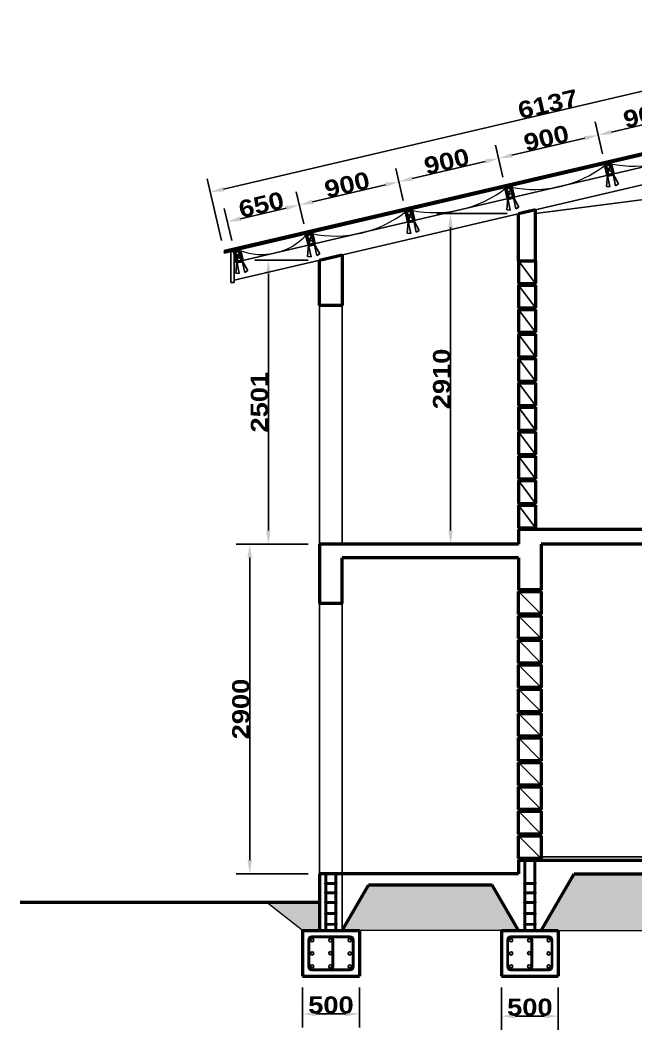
# Model space of a CAD drawing. Header units: metres. Extents: x -375439 to -92892, y 227570 to 490033.
# Drawn here: x -106572 to -101157, y 236921 to 245807 of the extents above; entities that cross this region are included whole.
import ezdxf

# ---------------------------------------------------------------- set-up
doc = ezdxf.new("R2010")
doc.units = ezdxf.units.M
doc.header["$MEASUREMENT"] = 0
doc.layers.add('.18', color=7, linetype='Continuous')
doc.layers.add('.20', color=7, linetype='Continuous')
doc.layers.add('.50', color=7, linetype='Continuous', lineweight=50)
doc.layers.add('fine line', color=8, linetype='Continuous', lineweight=9)
doc.styles.get("Standard").update_dxf_attribs({"font": ''})
doc.styles.get('Standard').set_extended_font_data('Arial Black')
doc.dimstyles.new('DIN', dxfattribs={"dimtxt": 150, "dimasz": 120, "dimexe": 120, "dimexo": 100, "dimtad": 1, "dimdec": 0, "dimdsep": 46, "dimtxsty": 'Standard', "dimcen": 2.5, "dimadec": 0, "dimazin": 0, "dimtfac": 1, "dimtdec": 0, "dimtmove": 0, "dimatfit": 3, "dimfxl": 1, "dimtvp": 1, "dimtolj": 1, "dimtzin": 0, "dimarcsym": 0})
pattern_1 = [(45, (-1750, 6e-11), (-8.83883476, 8.83883476), [])]

# ---------------------------------------------------------------- blocks, each defined once
blk = doc.blocks.new('*D180')
at = {"layer": '.18', "color": 0, "lineweight": -2}
for p, q in [((-104038.6, 241194.4), (-104673, 241194.4)), ((-104553, 241074.4), (-104553, 238414.4)), ((-104038.6, 238294.4), (-104673, 238294.4))]:
    blk.add_line(p, q, dxfattribs=at)
at = {"layer": '.18', "color": 0}
for points in [[(-104573, 241074.4), (-104533, 241074.4), (-104553, 241194.4)], [(-104573, 238414.4), (-104533, 238414.4), (-104553, 238294.4)]]:
    blk.add_solid(points, dxfattribs=at)
at = {"layer": 'Defpoints', "color": 0}
for p in [(-103938.6, 241194.4), (-104553, 238294.4), (-103938.6, 238294.4)]:
    blk.add_point(p, dxfattribs=at)
at = {"layer": '.18', "color": 0, "insert": (-104631.2, 239744.4), "char_height": 150, "attachment_point": 5, "rotation": 90}
blk.add_mtext('\\A1;2900', dxfattribs=at)
blk = doc.blocks.new('*D181')
at = {"layer": '.18', "color": 0, "lineweight": -2}
for p, q in [((-104038.6, 243695.3), (-104509.3, 243695.3)), ((-104389.3, 243575.3), (-104389.3, 241314.4)), ((-104038.6, 241194.4), (-104509.3, 241194.4))]:
    blk.add_line(p, q, dxfattribs=at)
at = {"layer": '.18', "color": 0}
for points in [[(-104409.3, 243575.3), (-104369.3, 243575.3), (-104389.3, 243695.3)], [(-104409.3, 241314.4), (-104369.3, 241314.4), (-104389.3, 241194.4)]]:
    blk.add_solid(points, dxfattribs=at)
at = {"layer": 'Defpoints', "color": 0}
for p in [(-103938.6, 243695.3), (-104389.3, 241194.4), (-103938.6, 241194.4)]:
    blk.add_point(p, dxfattribs=at)
at = {"layer": '.18', "color": 0, "insert": (-104467.5, 242444.8), "char_height": 150, "attachment_point": 5, "rotation": 90}
blk.add_mtext('\\A1;2501', dxfattribs=at)
blk = doc.blocks.new('*D182')
at = {"layer": '.18', "color": 0, "lineweight": -2}
for p, q in [((-102288.6, 244104.4), (-102906.4, 244104.4)), ((-102786.4, 243984.4), (-102786.4, 241314.4)), ((-102288.6, 241194.4), (-102906.4, 241194.4))]:
    blk.add_line(p, q, dxfattribs=at)
at = {"layer": '.18', "color": 0}
for points in [[(-102806.4, 243984.4), (-102766.4, 243984.4), (-102786.4, 244104.4)], [(-102806.4, 241314.4), (-102766.4, 241314.4), (-102786.4, 241194.4)]]:
    blk.add_solid(points, dxfattribs=at)
at = {"layer": 'Defpoints', "color": 0}
for p in [(-102188.6, 244104.4), (-102786.4, 241194.4), (-102188.6, 241194.4)]:
    blk.add_point(p, dxfattribs=at)
at = {"layer": '.18', "color": 0, "insert": (-102864.6, 242649.4), "char_height": 150, "attachment_point": 5, "rotation": 90}
blk.add_mtext('\\A1;2910', dxfattribs=at)
blk = doc.blocks.new('*D183')
at = {"layer": '.18', "color": 0, "lineweight": -2}
for p, q in [((-98824.9, 245265.5), (-98951.4, 245806.8)), ((-104782.8, 244320.5), (-99040.9, 245662.7)), ((-104800.4, 243868.7), (-104926.9, 244410))]:
    blk.add_line(p, q, dxfattribs=at)
at = {"layer": '.18', "color": 0}
for points in [[(-99045.5, 245682.1), (-99036.4, 245643.2), (-98924.1, 245690)], [(-104787.3, 244339.9), (-104778.2, 244301), (-104899.6, 244293.1)]]:
    blk.add_solid(points, dxfattribs=at)
at = {"layer": 'Defpoints', "color": 0}
for p in [(-98924.1, 245690), (-98802.1, 245168.1), (-104777.6, 243771.3)]:
    blk.add_point(p, dxfattribs=at)
at = {"layer": '.18', "color": 0, "insert": (-101929.6, 245067.7), "char_height": 150, "attachment_point": 5, "rotation": 13.1572}
blk.add_mtext('\\A1;6137', dxfattribs=at)
blk = doc.blocks.new('*D184')
at = {"layer": '.18', "color": 0, "lineweight": -2}
for p, q in [((-104078.4, 244015), (-104144.4, 244297.3)), ((-104711.4, 243867.1), (-104777.3, 244149.3)), ((-104633.2, 244059.8), (-104233.9, 244153.1))]:
    blk.add_line(p, q, dxfattribs=at)
at = {"layer": '.18', "color": 0}
for points in [[(-104238.5, 244172.6), (-104229.4, 244133.6), (-104117.1, 244180.4)], [(-104637.7, 244079.3), (-104628.6, 244040.3), (-104750, 244032.5)]]:
    blk.add_solid(points, dxfattribs=at)
at = {"layer": 'Defpoints', "color": 0}
for p in [(-104117.1, 244180.4), (-104055.7, 243917.7), (-104688.6, 243769.7)]:
    blk.add_point(p, dxfattribs=at)
at = {"layer": '.18', "color": 0, "insert": (-104451.3, 244182.6), "char_height": 150, "attachment_point": 5, "rotation": 13.1572}
blk.add_mtext('\\A1;650', dxfattribs=at)
blk = doc.blocks.new('*D185')
at = {"layer": '.18', "color": 0, "lineweight": -2}
for p, q in [((-103202, 244219.9), (-103268, 244502.1)), ((-104000.2, 244207.8), (-103357.6, 244358)), ((-104078.4, 244015), (-104144.4, 244297.3))]:
    blk.add_line(p, q, dxfattribs=at)
at = {"layer": '.18', "color": 0}
for points in [[(-103362.1, 244377.5), (-103353, 244338.5), (-103240.7, 244385.3)], [(-104004.8, 244227.2), (-103995.7, 244188.3), (-104117.1, 244180.4)]]:
    blk.add_solid(points, dxfattribs=at)
at = {"layer": 'Defpoints', "color": 0}
for p in [(-103240.7, 244385.3), (-103179.3, 244122.5), (-104055.7, 243917.7)]:
    blk.add_point(p, dxfattribs=at)
at = {"layer": '.18', "color": 0, "insert": (-103696.7, 244359), "char_height": 150, "attachment_point": 5, "rotation": 13.1572}
blk.add_mtext('\\A1;900', dxfattribs=at)
blk = doc.blocks.new('*D186')
at = {"layer": '.18', "color": 0, "lineweight": -2}
for p, q in [((-102325.7, 244424.8), (-102391.6, 244707)), ((-103123.9, 244412.6), (-102481.2, 244562.8)), ((-103202, 244219.9), (-103268, 244502.1))]:
    blk.add_line(p, q, dxfattribs=at)
at = {"layer": '.18', "color": 0}
for points in [[(-102485.7, 244582.3), (-102476.6, 244543.4), (-102364.3, 244590.2)], [(-103128.4, 244432.1), (-103119.3, 244393.1), (-103240.7, 244385.3)]]:
    blk.add_solid(points, dxfattribs=at)
at = {"layer": 'Defpoints', "color": 0}
for p in [(-102364.3, 244590.2), (-102302.9, 244327.4), (-103179.3, 244122.5)]:
    blk.add_point(p, dxfattribs=at)
at = {"layer": '.18', "color": 0, "insert": (-102820.3, 244563.9), "char_height": 150, "attachment_point": 5, "rotation": 13.1572}
blk.add_mtext('\\A1;900', dxfattribs=at)
blk = doc.blocks.new('*D187')
at = {"layer": '.18', "color": 0, "lineweight": -2}
for p, q in [((-101449.3, 244629.6), (-101515.3, 244911.9)), ((-102247.5, 244617.5), (-101604.8, 244767.7)), ((-102325.7, 244424.8), (-102391.6, 244707))]:
    blk.add_line(p, q, dxfattribs=at)
at = {"layer": '.18', "color": 0}
for points in [[(-101609.4, 244787.2), (-101600.3, 244748.2), (-101488, 244795)], [(-102252, 244636.9), (-102242.9, 244598), (-102364.3, 244590.2)]]:
    blk.add_solid(points, dxfattribs=at)
at = {"layer": 'Defpoints', "color": 0}
for p in [(-101488, 244795), (-101426.5, 244532.2), (-102302.9, 244327.4)]:
    blk.add_point(p, dxfattribs=at)
at = {"layer": '.18', "color": 0, "insert": (-101943.9, 244768.7), "char_height": 150, "attachment_point": 5, "rotation": 13.1572}
blk.add_mtext('\\A1;900', dxfattribs=at)
blk = doc.blocks.new('*D188')
at = {"layer": '.18', "color": 0, "lineweight": -2}
for p, q in [((-100572.9, 244834.5), (-100638.9, 245116.7)), ((-101449.3, 244629.6), (-101515.3, 244911.9)), ((-101371.1, 244822.3), (-100728.4, 244972.6))]:
    blk.add_line(p, q, dxfattribs=at)
at = {"layer": '.18', "color": 0}
for points in [[(-100733, 244992), (-100723.9, 244953.1), (-100611.6, 244999.9)], [(-101375.7, 244841.8), (-101366.6, 244802.9), (-101488, 244795)]]:
    blk.add_solid(points, dxfattribs=at)
at = {"layer": 'Defpoints', "color": 0}
for p in [(-100611.6, 244999.9), (-100550.2, 244737.1), (-101426.5, 244532.2)]:
    blk.add_point(p, dxfattribs=at)
at = {"layer": '.18', "color": 0, "insert": (-101067.6, 244973.6), "char_height": 150, "attachment_point": 5, "rotation": 13.1572}
blk.add_mtext('\\A1;900', dxfattribs=at)
blk = doc.blocks.new('*D192')
at = {"layer": '.18', "color": 0, "lineweight": -2}
for p, q in [((-104088.6, 237294.4), (-104088.6, 236941)), ((-103588.6, 237294.4), (-103588.6, 236941)), ((-103968.6, 237061), (-103708.6, 237061))]:
    blk.add_line(p, q, dxfattribs=at)
at = {"layer": '.18', "color": 0}
for points in [[(-103968.6, 237081), (-103968.6, 237041), (-104088.6, 237061)], [(-103708.6, 237081), (-103708.6, 237041), (-103588.6, 237061)]]:
    blk.add_solid(points, dxfattribs=at)
at = {"layer": 'Defpoints', "color": 0}
for p in [(-104088.6, 237394.4), (-103588.6, 237394.4), (-103588.6, 237061)]:
    blk.add_point(p, dxfattribs=at)
at = {"layer": '.18', "color": 0, "insert": (-103838.6, 237139.2), "char_height": 150, "attachment_point": 5}
blk.add_mtext('\\A1;500', dxfattribs=at)
blk = doc.blocks.new('*D193')
at = {"layer": '.18', "color": 0, "lineweight": -2}
for p, q in [((-102338.6, 237294.4), (-102338.6, 236921.2)), ((-101838.6, 237294.4), (-101838.6, 236921.2)), ((-102218.6, 237041.2), (-101958.6, 237041.2))]:
    blk.add_line(p, q, dxfattribs=at)
at = {"layer": '.18', "color": 0}
for points in [[(-102218.6, 237061.2), (-102218.6, 237021.2), (-102338.6, 237041.2)], [(-101958.6, 237061.2), (-101958.6, 237021.2), (-101838.6, 237041.2)]]:
    blk.add_solid(points, dxfattribs=at)
at = {"layer": 'Defpoints', "color": 0}
for p in [(-102338.6, 237394.4), (-101838.6, 237394.4), (-101838.6, 237041.2)]:
    blk.add_point(p, dxfattribs=at)
at = {"layer": '.18', "color": 0, "insert": (-102088.6, 237119.4), "char_height": 150, "attachment_point": 5}
blk.add_mtext('\\A1;500', dxfattribs=at)

msp = doc.modelspace()

# ---------------------------------------------------------------- hatches: boundary and pattern name
at = {"layer": '.18'}
h = msp.add_hatch(dxfattribs=at)
h.set_pattern_fill('GRAVEL', color=256, scale=500, style=0)
h.set_pattern_definition([(228.0128, (360, 500), (-3999.999116, -4500.000671), [67.268, -6659.544]), (184.9697, (315, 450), (6000.0005258, 499.9956535), [115.434, -11427.9625]), (132.5104, (200, 440), (4999.995359, -5500.004337), [81.394, -8058.016]), (267.2737, (5, 315), (499.9980089, 10000.0001475), [105.119, -10406.779]), (292.8337, (0, 210), (-2500.0049527, 5999.998206), [103.0775, -10204.6865]), (357.2737, (40, 115), (-10000.0001475, 499.9980089), [105.119, -10406.779]), (37.6942, (145, 110), (-6500.0036728, -4999.9952026), [139.0145, -13762.4245]), (72.2553, (255, 195), (3500.0053814, 10999.9981156), [131.244, -12993.1605]), (121.4296, (295, 320), (-4000.004117, 6499.9975182), [105.475, -10442.0365]), (175.2364, (240, 410), (5500.000473, -499.995766), [120.416, -5900.3815]), (222.3974, (120, 420), (-6000.0036755, -5499.996041), [155.724, -15416.6875]), (138.8141, (500, 310), (-3500.001473, 2999.998657), [53.1505, -5261.922]), (171.4692, (460, 345), (6499.9991424, -1000.003955), [101.1185, -10010.7555]), (225, (360, 360), (-6e-14, -500.00015), [70.7105, -636.396]), (203.1986, (325, 420), (2499.999865, 1000.000663), [38.079, -3769.8075]), (291.8014, (290, 405), (-499.999955, 1500.000137), [53.8515, -2638.731]), (30.9638, (310, 355), (1499.99901, 1000.001242), [87.4645, -2828.0115]), (161.5651, (385, 400), (1000.00022, -499.9992), [63.2455, -1517.8935]), (16.3895, (0, 405), (5000.0010992, 1499.996355), [88.6, -8771.4225]), (70.3462, (85, 430), (-1999.9976237, -5500.001068), [74.3305, -7358.704]), (293.1986, (385, 500), (-1000.000663, 2499.999865), [76.1575, -3731.729]), (343.6105, (415, 430), (-5000.0010992, 1499.996355), [88.6, -8771.4225]), (339.444, (0, 95), (-2500.000922, 999.997998), [85.44, -4186.562]), (294.7751, (80, 65), (-2499.9960946, 5500.001711), [71.589, -7087.3215]), (66.8014, (390, 0), (1000.000663, 2499.999865), [76.1575, -3731.729]), (17.354, (420, 70), (-6500.0010095, -1999.997251), [83.8155, -8297.712]), (69.444, (145, 0), (-999.997998, -2500.000922), [42.72, -4229.282]), (101.3099, (360, 0), (-499.998816, 2000.000376), [25.495, -2524.0145]), (165.9638, (355, 25), (1500.000273, -499.99903), [103.0775, -1958.475]), (186.009, (255, 50), (4999.9998755, 499.9996587), [95.525, -9456.9615]), (303.6901, (310, 310), (-500.00067, 999.99978), [72.111, -1730.6645]), (353.1572, (350, 250), (8499.9996827, -1000.003999), [125.897, -12463.7815]), (60.9454, (475, 235), (-2000.000014, -3500.000192), [51.478, -5096.337]), (90, (500, 280), (-500, 500), [30, -470]), (120.2564, (245, 65), (1999.9974434, -3500.001228), [69.462, -6876.76]), (48.0128, (210, 125), (3999.999116, 4500.000671), [134.536, -6592.276]), (0, (300, 225), (500, 500), [130, -370]), (325.3048, (430, 225), (-4999.9971295, 3500.0043048), [79.057, -7826.637]), (254.0546, (495, 180), (-499.999945, -2000.000063), [72.801, -3567.254]), (207.646, (475, 110), (-9499.9979036, -5000.0038566), [118.5325, -11734.737]), (175.4261, (370, 55), (-6500.0002792, 499.9974006), [125.3995, -12414.537])])
h.paths.add_polyline_path([(-103938.6, 238042), (-104403.8, 238042), (-104088.6, 237794.4), (-103938.6, 237794.4)])
h.paths.add_polyline_path([(-102419.5, 238194.4), (-103507.6, 238194.4), (-103738.6, 237794.4), (-103588.6, 237794.4), (-102338.6, 237794.4), (-102188.6, 237794.4)])
h.paths.add_polyline_path([(-99113.6, 238044.4), (-98988.6, 238044.4), (-98988.6, 238294.4), (-101699.9, 238294.4), (-101988.6, 237794.4), (-101838.6, 237794.4), (-99113.6, 237794.4)])
h.paths.add_polyline_path([(-97763.6, 238044.4), (-97638.6, 238044.4), (-97638.6, 238294.4), (-98838.6, 238294.4), (-98838.6, 238044.4), (-98713.6, 238044.4), (-98713.6, 237794.4), (-97763.6, 237794.4)])
h.paths.add_polyline_path([(-94777.3, 238294.4), (-97488.6, 238294.4), (-97488.6, 238044.4), (-97363.6, 238044.4), (-97363.6, 237794.4), (-94638.6, 237794.4), (-94488.6, 237794.4)])
h.paths.add_polyline_path([(-93869.4, 238166.4), (-94288.6, 238166.4), (-94288.6, 237794.4), (-94138.6, 237794.4)])
at = {"layer": '.20'}
h = msp.add_hatch(dxfattribs=at)
h.set_pattern_fill('PLAST', color=256, scale=50, angle=90, style=0)
h.paths.add_polyline_path([(-102138.6, 238214.4), (-102126.6, 238214.4), (-102126.6, 238414.4), (-102138.6, 238414.4)])
h.paths.add_polyline_path([(-102050.6, 238214.4), (-102038.6, 238214.4), (-102038.6, 238414.4), (-102050.6, 238414.4)])
h.paths.add_polyline_path([(-102138.6, 238132.1), (-102126.6, 238132.1), (-102126.6, 238204.4), (-102138.6, 238204.4)])
h.paths.add_polyline_path([(-102038.6, 238204.4), (-102050.6, 238204.4), (-102050.6, 238132.1), (-102038.6, 238132.1)])
h.paths.add_polyline_path([(-102038.6, 238122.1), (-102050.6, 238122.1), (-102050.6, 238047), (-102038.6, 238047)])
h.paths.add_polyline_path([(-102126.6, 238122.1), (-102138.6, 238122.1), (-102138.6, 238047), (-102126.6, 238047)])
h.paths.add_polyline_path([(-102126.6, 238037), (-102138.6, 238037), (-102138.6, 237949.4), (-102126.6, 237949.4)])
h.paths.add_polyline_path([(-102038.6, 238037), (-102050.6, 238037), (-102050.6, 237949.4), (-102038.6, 237949.4)])
h.paths.add_polyline_path([(-102038.6, 237939.4), (-102050.6, 237939.4), (-102050.6, 237854.5), (-102038.6, 237854.5)])
h.paths.add_polyline_path([(-102126.6, 237939.4), (-102138.6, 237939.4), (-102138.6, 237854.5), (-102126.6, 237854.5)])
h.paths.add_polyline_path([(-102126.6, 237844.5), (-102138.6, 237844.5), (-102138.6, 237794.4), (-102126.6, 237794.4)])
h.paths.add_polyline_path([(-102050.6, 237794.4), (-102038.6, 237794.4), (-102038.6, 237844.5), (-102050.6, 237844.5)])
h = msp.add_hatch(dxfattribs=at)
h.set_pattern_fill('ANSI31', color=256, scale=100, style=0)
h.set_pattern_definition(pattern_1)
h.paths.add_polyline_path([(-103889.6, 238214.4, 0.536576), (-103889.6, 238204.4), (-103787.6, 238204.4, 0.536576), (-103787.6, 238214.4)])
h.paths.add_polyline_path([(-103889.6, 238132.1, 0.536576), (-103889.6, 238122.1), (-103787.6, 238122.1, 0.536576), (-103787.6, 238132.1)])
h.paths.add_polyline_path([(-103889.6, 238047, 0.536576), (-103889.6, 238037), (-103787.6, 238037, 0.536576), (-103787.6, 238047)])
h.paths.add_polyline_path([(-103787.6, 237939.4, 0.536576), (-103787.6, 237949.4), (-103889.6, 237949.4, 0.536576), (-103889.6, 237939.4)])
h.paths.add_polyline_path([(-103889.6, 237854.5, 0.536576), (-103889.6, 237844.5), (-103787.6, 237844.5, 0.536576), (-103787.6, 237854.5)])
h = msp.add_hatch(dxfattribs=at)
h.set_pattern_fill('ANSI31', color=256, scale=100, style=0)
h.paths.add_polyline_path([(-102139.6, 238214.4, 0.536576), (-102139.6, 238204.4), (-102037.6, 238204.4, 0.536576), (-102037.6, 238214.4)])
h.paths.add_polyline_path([(-102139.6, 238132.1, 0.536576), (-102139.6, 238122.1), (-102037.6, 238122.1, 0.536576), (-102037.6, 238132.1)])
h.paths.add_polyline_path([(-102139.6, 238047, 0.536576), (-102139.6, 238037), (-102037.6, 238037, 0.536576), (-102037.6, 238047)])
h.paths.add_polyline_path([(-102037.6, 237939.4, 0.536576), (-102037.6, 237949.4), (-102139.6, 237949.4, 0.536576), (-102139.6, 237939.4)])
h.paths.add_polyline_path([(-102139.6, 237854.5, 0.536576), (-102139.6, 237844.5), (-102037.6, 237844.5, 0.536576), (-102037.6, 237854.5)])
h = msp.add_hatch(dxfattribs=at)
h.set_pattern_fill('ANSI31', color=256, scale=100, style=0)
h.set_pattern_definition(pattern_1)
h.paths.add_polyline_path([(-103851.5, 237734.4, -0.414214), (-103826.5, 237709.4), (-103826.5, 237479.4, -0.414214), (-103851.5, 237454.4), (-103824.1, 237454.4, 0.184483), (-103816.5, 237474.4), (-103816.5, 237714.4, 0.414214), (-103846.5, 237744.4), (-104008.6, 237744.4, 0.414214), (-104038.6, 237714.4), (-104038.6, 237474.4, 0.414214), (-104008.6, 237444.4), (-103668.6, 237444.4, 0.414214), (-103638.6, 237474.4), (-103638.6, 237714.4, 0.414214), (-103668.6, 237744.4), (-103846.5, 237744.4, -0.213422), (-103824.1, 237734.4), (-103673.6, 237734.4, -0.414214), (-103648.6, 237709.4), (-103648.6, 237479.4, -0.414214), (-103673.6, 237454.4), (-104003.6, 237454.4, -0.414214), (-104028.6, 237479.4), (-104028.6, 237709.4, -0.414214), (-104003.6, 237734.4)])
h = msp.add_hatch(dxfattribs=at)
h.set_pattern_fill('ANSI31', color=256, scale=100, style=0)
h.paths.add_polyline_path([(-102101.5, 237734.4, -0.414214), (-102076.5, 237709.4), (-102076.5, 237479.4, -0.414214), (-102101.5, 237454.4), (-102074.1, 237454.4, 0.184483), (-102066.5, 237474.4), (-102066.5, 237714.4, 0.414214), (-102096.5, 237744.4), (-102258.6, 237744.4, 0.414214), (-102288.6, 237714.4), (-102288.6, 237474.4, 0.414214), (-102258.6, 237444.4), (-101918.6, 237444.4, 0.414214), (-101888.6, 237474.4), (-101888.6, 237714.4, 0.414214), (-101918.6, 237744.4), (-102096.5, 237744.4, -0.213422), (-102074.1, 237734.4), (-101923.6, 237734.4, -0.414214), (-101898.6, 237709.4), (-101898.6, 237479.4, -0.414214), (-101923.6, 237454.4), (-102253.6, 237454.4, -0.414214), (-102278.6, 237479.4), (-102278.6, 237709.4, -0.414214), (-102253.6, 237734.4)])
at = {"layer": '.50'}
h = msp.add_hatch(color=256, dxfattribs=at)
h.paths.add_polyline_path([(-104017.6, 237709.4, 1), (-103989.6, 237709.4, 1)])
h.paths.add_polyline_path([(-103989.6, 237593.4, 1), (-104017.6, 237593.4, 1)])
h.paths.add_polyline_path([(-103989.6, 237479.4, 1), (-104017.6, 237479.4, 1)])
h.paths.add_polyline_path([(-103830.1, 237479.4, 1), (-103858.1, 237479.4, 1)])
h.paths.add_polyline_path([(-103830.1, 237595.6, 1), (-103858.1, 237595.6, 1)])
h.paths.add_polyline_path([(-103830.1, 237709.4, 1), (-103858.1, 237709.4, 1)])
h.paths.add_polyline_path([(-103687.6, 237709.4, 1), (-103659.6, 237709.4, 1)])
h.paths.add_polyline_path([(-103687.6, 237593.4, 1), (-103659.6, 237593.4, 1)])
h.paths.add_polyline_path([(-103687.6, 237479.4, 1), (-103659.6, 237479.4, 1)])
h = msp.add_hatch(color=256, dxfattribs=at)
h.paths.add_polyline_path([(-102267.6, 237709.4, 1), (-102239.6, 237709.4, 1)])
h.paths.add_polyline_path([(-102239.6, 237593.4, 1), (-102267.6, 237593.4, 1)])
h.paths.add_polyline_path([(-102239.6, 237479.4, 1), (-102267.6, 237479.4, 1)])
h.paths.add_polyline_path([(-102080.1, 237479.4, 1), (-102108.1, 237479.4, 1)])
h.paths.add_polyline_path([(-102080.1, 237595.6, 1), (-102108.1, 237595.6, 1)])
h.paths.add_polyline_path([(-102080.1, 237709.4, 1), (-102108.1, 237709.4, 1)])
h.paths.add_polyline_path([(-101937.6, 237709.4, 1), (-101909.6, 237709.4, 1)])
h.paths.add_polyline_path([(-101937.6, 237593.4, 1), (-101909.6, 237593.4, 1)])
h.paths.add_polyline_path([(-101937.6, 237479.4, 1), (-101909.6, 237479.4, 1)])

# ---------------------------------------------------------------- linework, layer by layer
at = {"layer": '.18'}
for p, q in [((-98802.1, 245152.7), (-104774.2, 243756.7)), ((-98802.1, 245050), (-104688.6, 243674)), ((-98837.1, 244887.8), (-104688.6, 243520)), ((-102038.6, 244104.4), (-97790.6, 244659.6)), ((-101377.8, 244543.6), (-101405.3, 244441.5)), ((-101426.5, 244532.2), (-101356.6, 244452.9)), ((-101356.6, 244452.9), (-101334.6, 244350)), ((-101308.4, 244365.2), (-101356.6, 244452.9)), ((-101414.2, 244342.9), (-101405.5, 244442.6)), ((-101405.5, 244442.6), (-101384.2, 244339.6)), ((-101334.6, 244350), (-101308.4, 244365.2)), ((-102302.9, 244327.4), (-102233, 244248)), ((-102254.2, 244338.8), (-102281.7, 244236.7)), ((-101384.2, 244339.6), (-101414.2, 244342.9)), ((-102290.6, 244138), (-102281.9, 244237.7)), ((-102281.9, 244237.7), (-102260.6, 244134.7)), ((-102233, 244248), (-102211, 244145.2)), ((-102184.8, 244160.3), (-102233, 244248)), ((-103179.3, 244122.5), (-103109.4, 244043.2)), ((-103130.6, 244133.9), (-103158.1, 244031.8)), ((-102260.6, 244134.7), (-102290.6, 244138)), ((-102211, 244145.2), (-102184.8, 244160.3)), ((-103167, 243933.2), (-103158.3, 244032.9)), ((-103158.3, 244032.9), (-103136.9, 243929.9)), ((-103109.4, 244043.2), (-103087.4, 243940.3)), ((-103061.2, 243955.4), (-103109.4, 244043.2)), ((-104055.7, 243917.7), (-103985.8, 243838.3)), ((-104007, 243929), (-104034.4, 243826.9)), ((-103136.9, 243929.9), (-103167, 243933.2)), ((-103087.4, 243940.3), (-103061.2, 243955.4)), ((-104043.4, 243728.3), (-104034.7, 243828)), ((-104034.7, 243828), (-104013.3, 243725)), ((-103985.8, 243838.3), (-103963.7, 243735.4)), ((-103937.6, 243750.6), (-103985.8, 243838.3)), ((-104777.6, 243771.3), (-104774.2, 243756.7)), ((-104718.6, 243769.7), (-104688.6, 243769.7)), ((-104688.6, 243769.7), (-104618.7, 243690.4)), ((-104639.9, 243781.1), (-104667.4, 243679)), ((-103963.7, 243735.4), (-103937.6, 243750.6)), ((-104676.3, 243580.3), (-104667.6, 243680.1)), ((-104667.6, 243680.1), (-104646.2, 243577)), ((-104618.7, 243690.4), (-104596.7, 243587.5)), ((-104570.5, 243602.6), (-104618.7, 243690.4)), ((-104013.3, 243725), (-104043.4, 243728.3)), ((-104646.2, 243577), (-104676.3, 243580.3)), ((-104596.7, 243587.5), (-104570.5, 243602.6)), ((-104718.6, 243498.5), (-104688.6, 243498.5)), ((-103938.6, 243295.3), (-103738.6, 243295.3))]:
    msp.add_line(p, q, dxfattribs=at)
at = {"layer": '.20'}
for p, q in [((-102188.6, 241324.4), (-102188.6, 244104.4)), ((-102188.6, 241354.4), (-102188.6, 244104.4)), ((-102188.6, 241324.4), (-102188.6, 244104.4)), ((-102038.6, 241324.4), (-102038.6, 244104.4)), ((-102038.6, 241354.4), (-102038.6, 244104.4)), ((-102038.6, 241324.4), (-102038.6, 244104.4)), ((-104718.6, 243498.5), (-104718.6, 243769.7)), ((-104688.6, 243498.5), (-104688.6, 243769.7)), ((-103738.6, 241194.4), (-103738.6, 243742)), ((-103938.6, 241194.4), (-103938.6, 243695.3)), ((-102188.6, 243690.3), (-102038.6, 243490.3)), ((-102188.6, 243475.2), (-102038.6, 243275.2)), ((-102188.6, 243260.1), (-102038.6, 243060.1)), ((-102188.6, 243045), (-102038.6, 242845)), ((-102188.6, 242829.9), (-102038.6, 242629.9)), ((-102188.6, 242614.9), (-102038.6, 242414.9)), ((-102188.6, 242399.8), (-102038.6, 242199.8)), ((-102188.6, 242184.7), (-102038.6, 241984.7)), ((-102188.6, 241969.6), (-102038.6, 241769.6)), ((-102188.6, 241754.5), (-102038.6, 241554.5)), ((-102188.6, 241539.5), (-102038.6, 241339.5)), ((-102188.6, 241194.4), (-102188.6, 241324.4)), ((-103938.6, 237794.4), (-103938.6, 241194.4)), ((-101988.6, 238414.4), (-101988.6, 241194.4)), ((-103738.6, 237794.4), (-103738.6, 241074.4)), ((-102188.6, 238294.4), (-102188.6, 241074.4)), ((-102188.6, 240794.4), (-101988.6, 240794.4)), ((-102188.6, 240779.4), (-101988.6, 240779.4)), ((-102188.6, 240779.4), (-101988.6, 240579.4)), ((-102188.6, 240579.4), (-101988.6, 240579.4)), ((-102188.6, 240564.4), (-101988.6, 240564.4)), ((-102188.6, 240564.4), (-101988.6, 240364.4)), ((-102188.6, 240364.4), (-101988.6, 240364.4)), ((-102188.6, 240349.4), (-101988.6, 240349.4)), ((-102188.6, 240349.4), (-101988.6, 240149.4)), ((-102188.6, 240149.4), (-101988.6, 240149.4)), ((-102188.6, 240134.4), (-101988.6, 240134.4)), ((-102188.6, 240134.4), (-101988.6, 239934.4)), ((-102188.6, 239934.4), (-101988.6, 239934.4)), ((-102188.6, 239919.4), (-101988.6, 239919.4)), ((-102188.6, 239919.4), (-101988.6, 239719.4)), ((-102188.6, 239719.4), (-101988.6, 239719.4)), ((-102188.6, 239704.4), (-101988.6, 239704.4)), ((-102188.6, 239704.4), (-101988.6, 239504.4)), ((-102188.6, 239504.4), (-101988.6, 239504.4)), ((-102188.6, 239489.4), (-101988.6, 239489.4)), ((-102188.6, 239489.4), (-101988.6, 239289.4)), ((-102188.6, 239289.4), (-101988.6, 239289.4)), ((-102188.6, 239274.4), (-101988.6, 239274.4)), ((-102188.6, 239274.4), (-101988.6, 239074.4)), ((-102188.6, 239074.4), (-101988.6, 239074.4)), ((-102188.6, 239059.4), (-101988.6, 239059.4)), ((-102188.6, 239059.4), (-101988.6, 238859.4)), ((-102188.6, 238859.4), (-101988.6, 238859.4)), ((-102188.6, 238844.4), (-101988.6, 238844.4)), ((-102188.6, 238844.4), (-101988.6, 238644.4)), ((-102188.6, 238644.4), (-101988.6, 238644.4)), ((-102188.6, 238629.4), (-101988.6, 238629.4)), ((-102188.6, 238629.4), (-101988.6, 238429.4)), ((-101988.6, 238414.4), (-101988.6, 238501.5)), ((-102188.6, 238429.4), (-101988.6, 238429.4)), ((-102138.6, 238214.4), (-102138.6, 238414.4)), ((-102126.6, 238214.4), (-102126.6, 238414.4)), ((-102050.6, 238214.4), (-102050.6, 238414.4)), ((-102038.6, 238214.4), (-102038.6, 238414.4)), ((-101988.6, 238444.4), (-98988.6, 238444.4)), ((-103888.6, 238214.4), (-103888.6, 238294.4)), ((-103887.5, 238214.4), (-103887.5, 238294.4)), ((-103878.1, 238214.4), (-103878.1, 238294.4)), ((-103876.6, 238214.4), (-103876.6, 238294.4)), ((-103800.6, 238214.4), (-103800.6, 238294.4)), ((-103800, 238214.4), (-103800, 238294.4)), ((-103790.6, 238214.4), (-103790.6, 238294.4)), ((-103789.1, 238214.4), (-103789.1, 238294.4)), ((-103788.6, 238214.4), (-103788.6, 238294.4)), ((-103889.6, 238214.4), (-103787.6, 238214.4)), ((-103889.6, 238204.4), (-103787.6, 238204.4)), ((-103888.6, 238132.1), (-103888.6, 238204.4)), ((-103887.5, 238132.1), (-103887.5, 238204.4)), ((-103878.1, 238132.1), (-103878.1, 238204.4)), ((-103876.6, 238132.1), (-103876.6, 238204.4)), ((-103800.6, 238132.1), (-103800.6, 238204.4)), ((-103800, 238132.1), (-103800, 238204.4)), ((-103790.6, 238132.1), (-103790.6, 238204.4)), ((-103789.1, 238132.1), (-103789.1, 238204.4)), ((-103788.6, 238132.1), (-103788.6, 238204.4)), ((-102139.6, 238214.4), (-102037.6, 238214.4)), ((-102139.6, 238204.4), (-102037.6, 238204.4)), ((-102138.6, 238132.1), (-102138.6, 238204.4)), ((-102126.6, 238132.1), (-102126.6, 238204.4)), ((-102050.6, 238132.1), (-102050.6, 238204.4)), ((-102038.6, 238132.1), (-102038.6, 238204.4)), ((-103889.6, 238132.1), (-103787.6, 238132.1)), ((-103889.6, 238122.1), (-103787.6, 238122.1)), ((-103889.6, 238047), (-103787.6, 238047)), ((-103888.6, 238047), (-103888.6, 238122.1)), ((-103887.5, 238047), (-103887.5, 238122.1)), ((-103878.1, 238047), (-103878.1, 238122.1)), ((-103876.6, 238047), (-103876.6, 238122.1)), ((-103800.6, 238047), (-103800.6, 238122.1)), ((-103800, 238047), (-103800, 238122.1)), ((-103790.6, 238047), (-103790.6, 238122.1)), ((-103789.1, 238047), (-103789.1, 238122.1)), ((-103788.6, 238047), (-103788.6, 238122.1)), ((-102139.6, 238132.1), (-102037.6, 238132.1)), ((-102139.6, 238122.1), (-102037.6, 238122.1)), ((-102139.6, 238047), (-102037.6, 238047)), ((-102138.6, 238047), (-102138.6, 238122.1)), ((-102126.6, 238047), (-102126.6, 238122.1)), ((-102050.6, 238047), (-102050.6, 238122.1)), ((-102038.6, 238047), (-102038.6, 238122.1)), ((-103889.6, 238037), (-103787.6, 238037)), ((-103888.6, 237949.4), (-103888.6, 238037)), ((-103887.5, 237949.4), (-103887.5, 238037)), ((-103878.1, 237949.4), (-103878.1, 238037)), ((-103876.6, 237949.4), (-103876.6, 238037)), ((-103800.6, 237949.4), (-103800.6, 238037)), ((-103800, 237949.4), (-103800, 238037)), ((-103790.6, 237949.4), (-103790.6, 238037)), ((-103789.1, 237949.4), (-103789.1, 238037)), ((-103788.6, 237949.4), (-103788.6, 238037)), ((-102139.6, 238037), (-102037.6, 238037)), ((-102138.6, 237949.4), (-102138.6, 238037)), ((-102126.6, 237949.4), (-102126.6, 238037)), ((-102050.6, 237949.4), (-102050.6, 238037)), ((-102038.6, 237949.4), (-102038.6, 238037)), ((-103889.6, 237949.4), (-103787.6, 237949.4)), ((-103889.6, 237939.4), (-103787.6, 237939.4)), ((-103888.6, 237854.5), (-103888.6, 237939.4)), ((-103887.5, 237854.5), (-103887.5, 237939.4)), ((-103878.1, 237854.5), (-103878.1, 237939.4)), ((-103876.6, 237854.5), (-103876.6, 237939.4)), ((-103800.6, 237854.5), (-103800.6, 237939.4)), ((-103800, 237854.5), (-103800, 237939.4)), ((-103790.6, 237854.5), (-103790.6, 237939.4)), ((-103789.1, 237854.5), (-103789.1, 237939.4)), ((-103788.6, 237854.5), (-103788.6, 237939.4)), ((-102139.6, 237949.4), (-102037.6, 237949.4)), ((-102139.6, 237939.4), (-102037.6, 237939.4)), ((-102138.6, 237854.5), (-102138.6, 237939.4)), ((-102126.6, 237854.5), (-102126.6, 237939.4)), ((-102050.6, 237854.5), (-102050.6, 237939.4)), ((-102038.6, 237854.5), (-102038.6, 237939.4)), ((-103889.6, 237854.5), (-103787.6, 237854.5)), ((-103889.6, 237844.5), (-103787.6, 237844.5)), ((-103888.6, 237794.4), (-103888.6, 237844.5)), ((-103887.5, 237794.4), (-103887.5, 237844.5)), ((-103878.1, 237794.4), (-103878.1, 237844.5)), ((-103876.6, 237794.4), (-103876.6, 237844.5)), ((-103800.6, 237794.4), (-103800.6, 237844.5)), ((-103800, 237794.4), (-103800, 237844.5)), ((-103790.6, 237794.4), (-103790.6, 237844.5)), ((-103789.1, 237794.4), (-103789.1, 237844.5)), ((-103788.6, 237794.4), (-103788.6, 237844.5)), ((-102139.6, 237854.5), (-102037.6, 237854.5)), ((-102139.6, 237844.5), (-102037.6, 237844.5)), ((-102138.6, 237794.4), (-102138.6, 237844.5)), ((-102126.6, 237794.4), (-102126.6, 237844.5)), ((-102050.6, 237794.4), (-102050.6, 237844.5)), ((-102038.6, 237794.4), (-102038.6, 237844.5)), ((-104038.6, 237714.4), (-104038.6, 237474.4)), ((-104028.6, 237709.4), (-104028.6, 237479.4)), ((-104008.6, 237744.4), (-103668.6, 237744.4)), ((-104003.6, 237734.4), (-103851.5, 237734.4)), ((-103826.5, 237709.4), (-103826.5, 237479.4)), ((-103824.1, 237734.4), (-103673.6, 237734.4)), ((-103816.5, 237714.4), (-103816.5, 237474.4)), ((-103648.6, 237709.4), (-103648.6, 237479.4)), ((-103638.6, 237714.4), (-103638.6, 237474.4)), ((-102288.6, 237714.4), (-102288.6, 237474.4)), ((-102278.6, 237709.4), (-102278.6, 237479.4)), ((-102258.6, 237744.4), (-101918.6, 237744.4)), ((-102253.6, 237734.4), (-102101.5, 237734.4)), ((-102076.5, 237709.4), (-102076.5, 237479.4)), ((-102074.1, 237734.4), (-101923.6, 237734.4)), ((-102066.5, 237714.4), (-102066.5, 237474.4)), ((-101898.6, 237709.4), (-101898.6, 237479.4)), ((-101888.6, 237714.4), (-101888.6, 237474.4)), ((-104008.6, 237444.4), (-103668.6, 237444.4)), ((-104003.6, 237454.4), (-103673.6, 237454.4)), ((-102258.6, 237444.4), (-101918.6, 237444.4)), ((-102253.6, 237454.4), (-101923.6, 237454.4))]:
    msp.add_line(p, q, dxfattribs=at)
for centre in [(-104003.6, 237709.4), (-103844.1, 237709.4), (-103673.6, 237709.4), (-102253.6, 237709.4), (-102094.1, 237709.4), (-101923.6, 237709.4), (-104003.6, 237593.4), (-103844.1, 237595.6), (-103673.6, 237593.4), (-102253.6, 237593.4), (-102094.1, 237595.6), (-101923.6, 237593.4), (-104003.6, 237479.4), (-103844.1, 237479.4), (-103673.6, 237479.4), (-102253.6, 237479.4), (-102094.1, 237479.4), (-101923.6, 237479.4)]:
    msp.add_circle(centre, 14, dxfattribs=at)
for centre, radius, start, end in [((-103886.3, 238209.4), 6, 123.56616, 236.43384), ((-103790.9, 238209.4), 6, 303.56616, 56.43384), ((-102136.3, 238209.4), 6, 123.56616, 236.43384), ((-102040.9, 238209.4), 6, 303.56616, 56.43384), ((-103886.3, 238127.1), 6, 123.56616, 236.43384), ((-103886.3, 238042), 6, 123.56616, 236.43384), ((-103790.9, 238127.1), 6, 303.56616, 56.43384), ((-103790.9, 238042), 6, 303.56616, 56.43384), ((-102136.3, 238127.1), 6, 123.56616, 236.43384), ((-102136.3, 238042), 6, 123.56616, 236.43384), ((-102040.9, 238127.1), 6, 303.56616, 56.43384), ((-102040.9, 238042), 6, 303.56616, 56.43384), ((-103886.3, 237944.4), 6, 123.56616, 236.43384), ((-103790.9, 237944.4), 6, 303.56616, 56.43384), ((-102136.3, 237944.4), 6, 123.56616, 236.43384), ((-102040.9, 237944.4), 6, 303.56616, 56.43384), ((-103886.3, 237849.5), 6, 123.56616, 236.43384), ((-103790.9, 237849.5), 6, 303.56616, 56.43384), ((-102136.3, 237849.5), 6, 123.56616, 236.43384), ((-102040.9, 237849.5), 6, 303.56616, 56.43384), ((-104008.6, 237714.4), 30, 90, 180), ((-104003.6, 237709.4), 25, 90, 180), ((-103851.5, 237709.4), 25, 0, 90), ((-103846.5, 237714.4), 30, 360, 90), ((-103673.6, 237709.4), 25, 0, 90), ((-103668.6, 237714.4), 30, 360, 90), ((-102258.6, 237714.4), 30, 90, 180), ((-102253.6, 237709.4), 25, 90, 180), ((-102101.5, 237709.4), 25, 0, 90), ((-102096.5, 237714.4), 30, 360, 90), ((-101923.6, 237709.4), 25, 0, 90), ((-101918.6, 237714.4), 30, 360, 90), ((-104008.6, 237474.4), 30, 180, 270), ((-104003.6, 237479.4), 25, 180, 270), ((-103851.5, 237479.4), 25, 270, 0), ((-103846.5, 237474.4), 30, 318.18969, 0), ((-103673.6, 237479.4), 25, 270, 0), ((-103668.6, 237474.4), 30, 270, 0), ((-102258.6, 237474.4), 30, 180, 270), ((-102253.6, 237479.4), 25, 180, 270), ((-102101.5, 237479.4), 25, 270, 0), ((-102096.5, 237474.4), 30, 318.18969, 0), ((-101923.6, 237479.4), 25, 270, 0), ((-101918.6, 237474.4), 30, 270, 0)]:
    msp.add_arc(centre, radius, start, end, dxfattribs=at)
at = {"layer": '.50'}
for p, q in [((-98802.1, 245168.1), (-104777.6, 243771.3)), ((-101426.5, 244532.2), (-101377.8, 244543.6)), ((-101377.8, 244543.6), (-101356.6, 244452.9)), ((-101426.5, 244532.2), (-101405.3, 244441.5)), ((-101426.5, 244532.2), (-101405.3, 244441.5)), ((-101426.5, 244532.2), (-101405.3, 244441.5)), ((-101405.3, 244441.5), (-101356.6, 244452.9)), ((-102302.9, 244327.4), (-102254.2, 244338.8)), ((-102302.9, 244327.4), (-102281.7, 244236.7)), ((-102302.9, 244327.4), (-102281.7, 244236.7)), ((-102302.9, 244327.4), (-102281.7, 244236.7)), ((-102254.2, 244338.8), (-102233, 244248)), ((-102281.7, 244236.7), (-102233, 244248)), ((-103179.3, 244122.5), (-103130.6, 244133.9)), ((-103179.3, 244122.5), (-103158.1, 244031.8)), ((-103179.3, 244122.5), (-103158.1, 244031.8)), ((-103130.6, 244133.9), (-103109.4, 244043.2)), ((-102188.6, 244104.4), (-102038.6, 244139.4)), ((-102188.6, 243690.3), (-102188.6, 244104.4)), ((-102038.6, 243690.3), (-102038.6, 244139.4)), ((-103158.1, 244031.8), (-103109.4, 244043.2)), ((-104055.7, 243917.7), (-104007, 243929)), ((-104055.7, 243917.7), (-104034.4, 243826.9)), ((-104055.7, 243917.7), (-104034.4, 243826.9)), ((-104007, 243929), (-103985.8, 243838.3)), ((-104034.4, 243826.9), (-103985.8, 243838.3)), ((-104688.6, 243769.7), (-104639.9, 243781.1)), ((-104688.6, 243769.7), (-104667.4, 243679)), ((-104639.9, 243781.1), (-104618.7, 243690.4)), ((-103938.6, 243695.3), (-103738.6, 243742)), ((-103738.6, 243742), (-103738.6, 243295.3)), ((-104667.4, 243679), (-104618.7, 243690.4)), ((-103938.6, 243295.3), (-103938.6, 243695.3)), ((-102188.6, 243690.3), (-102038.6, 243690.3)), ((-102188.6, 243690.3), (-102188.6, 243490.3)), ((-102038.6, 243690.3), (-102038.6, 243490.3)), ((-102188.6, 243490.3), (-102038.6, 243490.3)), ((-102188.6, 243475.2), (-102038.6, 243475.2)), ((-102188.6, 243475.2), (-102188.6, 243275.2)), ((-102038.6, 243475.2), (-102038.6, 243275.2)), ((-103738.6, 243295.3), (-103938.6, 243295.3)), ((-102188.6, 243275.2), (-102038.6, 243275.2)), ((-102188.6, 243260.1), (-102038.6, 243260.1)), ((-102188.6, 243260.1), (-102188.6, 243060.1)), ((-102038.6, 243260.1), (-102038.6, 243060.1)), ((-102188.6, 243060.1), (-102038.6, 243060.1)), ((-102188.6, 243045), (-102038.6, 243045)), ((-102188.6, 243045), (-102188.6, 242845)), ((-102038.6, 243045), (-102038.6, 242845)), ((-102188.6, 242845), (-102038.6, 242845)), ((-102188.6, 242829.9), (-102038.6, 242829.9)), ((-102188.6, 242829.9), (-102188.6, 242629.9)), ((-102038.6, 242829.9), (-102038.6, 242629.9)), ((-102188.6, 242629.9), (-102038.6, 242629.9)), ((-102188.6, 242614.9), (-102038.6, 242614.9)), ((-102188.6, 242614.9), (-102188.6, 242414.9)), ((-102038.6, 242614.9), (-102038.6, 242414.9)), ((-102188.6, 242414.9), (-102038.6, 242414.9)), ((-102188.6, 242399.8), (-102038.6, 242399.8)), ((-102188.6, 242399.8), (-102188.6, 242199.8)), ((-102038.6, 242399.8), (-102038.6, 242199.8)), ((-102188.6, 242199.8), (-102038.6, 242199.8)), ((-102188.6, 242184.7), (-102038.6, 242184.7)), ((-102188.6, 242184.7), (-102188.6, 241984.7)), ((-102038.6, 242184.7), (-102038.6, 241984.7)), ((-102188.6, 241984.7), (-102038.6, 241984.7)), ((-102188.6, 241969.6), (-102038.6, 241969.6)), ((-102188.6, 241969.6), (-102188.6, 241769.6)), ((-102038.6, 241969.6), (-102038.6, 241769.6)), ((-102188.6, 241769.6), (-102038.6, 241769.6)), ((-102188.6, 241754.5), (-102038.6, 241754.5)), ((-102188.6, 241754.5), (-102188.6, 241554.5)), ((-102038.6, 241754.5), (-102038.6, 241554.5)), ((-102188.6, 241554.5), (-102038.6, 241554.5)), ((-102188.6, 241539.5), (-102038.6, 241539.5)), ((-102188.6, 241539.5), (-102188.6, 241339.5)), ((-102038.6, 241539.5), (-102038.6, 241339.5)), ((-102188.6, 241339.5), (-102038.6, 241339.5)), ((-94288.6, 241324.4), (-102188.6, 241324.4)), ((-102188.6, 241324.4), (-102188.6, 241194.4)), ((-102188.6, 241194.4), (-103938.6, 241194.4)), ((-103938.6, 241194.4), (-103938.6, 241074.4)), ((-103938.6, 241194.4), (-103938.6, 240674.4)), ((-101988.6, 241194.4), (-101988.6, 240794.4)), ((-98988.6, 241194.4), (-101988.6, 241194.4)), ((-102188.6, 241074.4), (-103738.6, 241074.4)), ((-103738.6, 240674.4), (-103738.6, 241074.4)), ((-102188.6, 241074.4), (-102188.6, 240794.4)), ((-101988.6, 240794.4), (-102188.6, 240794.4)), ((-102188.6, 240779.4), (-101988.6, 240779.4)), ((-102188.6, 240579.4), (-102188.6, 240779.4)), ((-101988.6, 240779.4), (-101988.6, 240579.4)), ((-103738.6, 240674.4), (-103938.6, 240674.4)), ((-101988.6, 240579.4), (-102188.6, 240579.4)), ((-102188.6, 240564.4), (-101988.6, 240564.4)), ((-102188.6, 240364.4), (-102188.6, 240564.4)), ((-101988.6, 240564.4), (-101988.6, 240364.4)), ((-101988.6, 240364.4), (-102188.6, 240364.4)), ((-102188.6, 240349.4), (-101988.6, 240349.4)), ((-102188.6, 240149.4), (-102188.6, 240349.4)), ((-101988.6, 240349.4), (-101988.6, 240149.4)), ((-101988.6, 240149.4), (-102188.6, 240149.4)), ((-102188.6, 240134.4), (-101988.6, 240134.4)), ((-102188.6, 239934.4), (-102188.6, 240134.4)), ((-101988.6, 240134.4), (-101988.6, 239934.4)), ((-101988.6, 239934.4), (-102188.6, 239934.4)), ((-102188.6, 239919.4), (-101988.6, 239919.4)), ((-102188.6, 239719.4), (-102188.6, 239919.4)), ((-101988.6, 239919.4), (-101988.6, 239719.4)), ((-101988.6, 239719.4), (-102188.6, 239719.4)), ((-102188.6, 239704.4), (-101988.6, 239704.4)), ((-102188.6, 239504.4), (-102188.6, 239704.4)), ((-101988.6, 239704.4), (-101988.6, 239504.4)), ((-101988.6, 239504.4), (-102188.6, 239504.4)), ((-102188.6, 239489.4), (-101988.6, 239489.4)), ((-102188.6, 239289.4), (-102188.6, 239489.4)), ((-101988.6, 239489.4), (-101988.6, 239289.4)), ((-101988.6, 239289.4), (-102188.6, 239289.4)), ((-102188.6, 239274.4), (-101988.6, 239274.4)), ((-102188.6, 239074.4), (-102188.6, 239274.4)), ((-101988.6, 239274.4), (-101988.6, 239074.4)), ((-101988.6, 239074.4), (-102188.6, 239074.4)), ((-102188.6, 239059.4), (-101988.6, 239059.4)), ((-102188.6, 238859.4), (-102188.6, 239059.4)), ((-101988.6, 239059.4), (-101988.6, 238859.4)), ((-101988.6, 238859.4), (-102188.6, 238859.4)), ((-102188.6, 238844.4), (-101988.6, 238844.4)), ((-102188.6, 238644.4), (-102188.6, 238844.4)), ((-101988.6, 238844.4), (-101988.6, 238644.4)), ((-101988.6, 238644.4), (-102188.6, 238644.4)), ((-102188.6, 238629.4), (-101988.6, 238629.4)), ((-102188.6, 238429.4), (-102188.6, 238629.4)), ((-101988.6, 238629.4), (-101988.6, 238429.4)), ((-101988.6, 238429.4), (-102188.6, 238429.4)), ((-102188.6, 238414.4), (-94288.6, 238414.4)), ((-102188.6, 238414.4), (-102188.6, 238294.4)), ((-102188.6, 238294.4), (-103938.6, 238294.4)), ((-103938.6, 238294.4), (-103938.6, 237794.4)), ((-101988.6, 237794.4), (-101699.9, 238294.4)), ((-101699.9, 238294.4), (-94777.3, 238294.4)), ((-103738.6, 237794.4), (-103507.6, 238194.4)), ((-102419.5, 238194.4), (-103507.6, 238194.4)), ((-102188.6, 237794.4), (-102419.5, 238194.4)), ((-103938.6, 238042), (-106572.3, 238042)), ((-104088.6, 237794.4), (-103588.6, 237794.4)), ((-104088.6, 237794.4), (-104088.6, 237394.4)), ((-103588.6, 237794.4), (-103588.6, 237394.4)), ((-102338.6, 237794.4), (-101838.6, 237794.4)), ((-102338.6, 237794.4), (-102338.6, 237394.4)), ((-101838.6, 237794.4), (-101838.6, 237394.4)), ((-104088.6, 237394.4), (-103588.6, 237394.4)), ((-102338.6, 237394.4), (-101838.6, 237394.4))]:
    msp.add_line(p, q, dxfattribs=at)
at = {"layer": 'fine line'}
for p, q in [((-104088.6, 237794.4), (-104403.8, 238042)), ((-102338.6, 237794.4), (-103588.6, 237794.4)), ((-101838.6, 237794.4), (-94638.6, 237794.4))]:
    msp.add_line(p, q, dxfattribs=at)
for centre, radius, start, end in [((-101173.2, 245535.2), 1012.5, 258.33821, 307.97618), ((-102047.4, 245321.3), 1004.1, 258.11575, 308.19865), ((-102926.3, 245127.2), 1014.1, 258.37997, 307.93442), ((-103798.8, 244905.5), 998.4, 257.96314, 308.35126), ((-104446.7, 244272.5), 528, 248.53613, 317.77827)]:
    msp.add_arc(centre, radius, start, end, dxfattribs=at)

# ---------------------------------------------------------------- dimensions: what is measured, and where the dimension line sits
at = {"layer": '.18'}
for p1, p2, distance, picture, middle in [((-104777.6, 243771.3), (-98802.1, 245168.1), 535.9, '*D183', (-101929.6, 245067.7)), ((-104688.6, 243769.7), (-104055.7, 243917.7), 269.9, '*D184', (-104451.3, 244182.6))]:
    dim = msp.add_aligned_dim(p1=p1, p2=p2, distance=distance, dimstyle='DIN', dxfattribs=at)
    dim.commit()
    dim.dimension.update_dxf_attribs({"geometry": picture, "text_midpoint": middle})
for base, p1, p2, picture, middle in [((-100611.6, 244999.9), (-101426.5, 244532.2), (-100550.2, 244737.1), '*D188', (-101067.6, 244973.6)), ((-101488, 244795), (-102302.9, 244327.4), (-101426.5, 244532.2), '*D187', (-101943.9, 244768.7)), ((-102364.3, 244590.2), (-103179.3, 244122.5), (-102302.9, 244327.4), '*D186', (-102820.3, 244563.9)), ((-103240.7, 244385.3), (-104055.7, 243917.7), (-103179.3, 244122.5), '*D185', (-103696.7, 244359))]:
    dim = msp.add_linear_dim(base=base, p1=p1, p2=p2, angle=193.1572, dimstyle='DIN', override={"dimtmove": 1}, dxfattribs=at)
    dim.commit()
    dim.dimension.update_dxf_attribs({"geometry": picture, "text_midpoint": middle})
for base, p1, p2, picture, middle in [((-102786.4, 241194.4), (-102188.6, 244104.4), (-102188.6, 241194.4), '*D182', (-102864.6, 242649.4)), ((-104389.3, 241194.4), (-103938.6, 243695.3), (-103938.6, 241194.4), '*D181', (-104467.5, 242444.8)), ((-104553, 238294.4), (-103938.6, 241194.4), (-103938.6, 238294.4), '*D180', (-104631.2, 239744.4))]:
    dim = msp.add_linear_dim(base=base, p1=p1, p2=p2, angle=90, dimstyle='DIN', dxfattribs=at)
    dim.commit()
    dim.dimension.update_dxf_attribs({"geometry": picture, "text_midpoint": middle})
for base, p1, p2, picture, middle in [((-103588.6, 237061), (-104088.6, 237394.4), (-103588.6, 237394.4), '*D192', (-103838.6, 237139.2)), ((-101838.6, 237041.2), (-102338.6, 237394.4), (-101838.6, 237394.4), '*D193', (-102088.6, 237119.4))]:
    dim = msp.add_linear_dim(base=base, p1=p1, p2=p2, dimstyle='DIN', dxfattribs=at)
    dim.commit()
    dim.dimension.update_dxf_attribs({"geometry": picture, "text_midpoint": middle})

doc.saveas('drawing.dxf')
